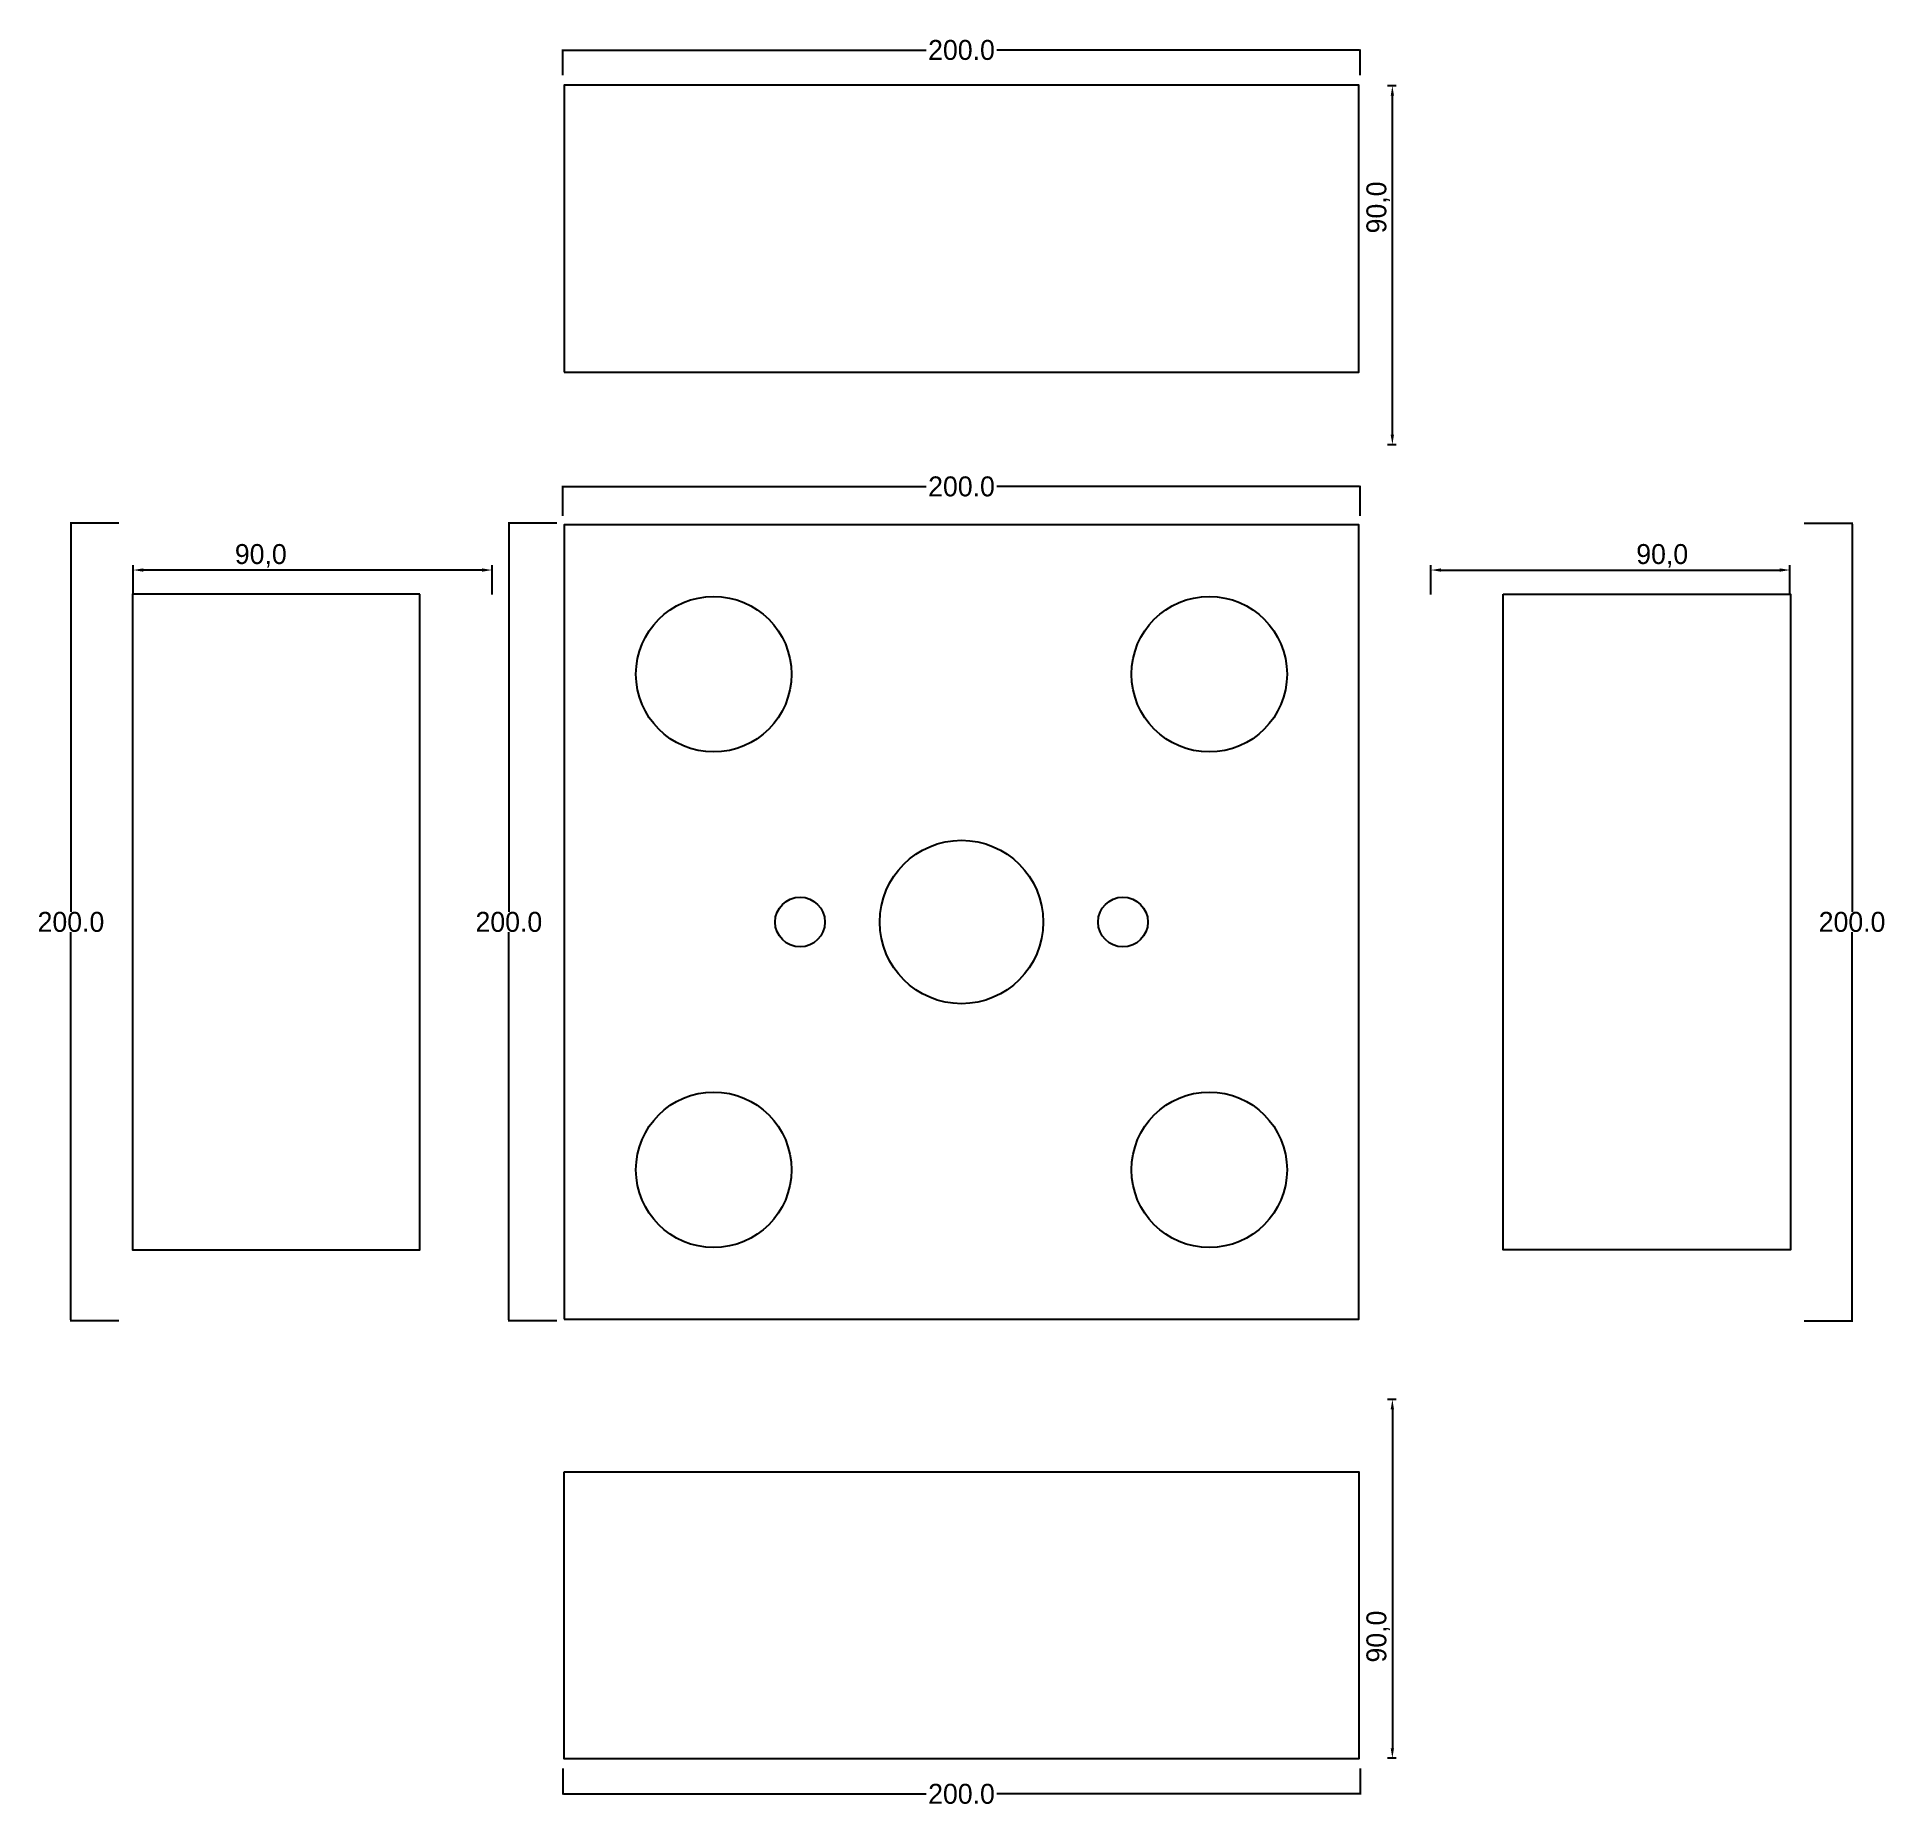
# Model space of a CAD drawing. Header units: millimetres. Extents: x 544 to 1008, y 143 to 587.
import ezdxf

# ---------------------------------------------------------------- set-up
doc = ezdxf.new("R2010")
doc.units = ezdxf.units.MM
for name, color, linetype in [('볼트 구멍', 7, 'Continuous'), ('치구', 7, 'Continuous'), ('치수', 7, 'Continuous')]:
    doc.layers.add(name, color=color, linetype=linetype)
doc.dimstyles.new('ISO-25', dxfattribs={"dimtxt": 2.5, "dimasz": 2.5, "dimexe": 1.25, "dimexo": 0.625, "dimtad": 1, "dimtxsty": 'Standard', "dimcen": 2.5, "dimadec": 0, "dimazin": 0, "dimtfac": 1, "dimtmove": 0, "dimatfit": 3, "dimfxl": 0, "dimarcsym": 0})
doc.dimstyles.get("Standard").update_dxf_attribs({"dimtxt": 7, "dimasz": 0.18, "dimexe": 0.18, "dimexo": 0.0625, "dimgap": 0.09, "dimtad": 0, "dimtih": 1, "dimtoh": 1, "dimdec": 1, "dimzin": 0, "dimdsep": 46, "dimtxsty": 'Standard', "dimcen": 0.09, "dimadec": 0, "dimazin": 0, "dimtfac": 1, "dimtdec": 1, "dimtofl": 0, "dimtmove": 0, "dimatfit": 3, "dimfxl": 0, "dimtolj": 1, "dimtzin": 0, "dimarcsym": 0})

# ---------------------------------------------------------------- blocks, each defined once
blk = doc.blocks.new('*D12')
at = {"layer": 'Defpoints', "color": 0, "linetype": 'Continuous'}
for p in [(876.24, 474.09), (676.24, 466.7), (876.24, 466.7)]:
    blk.add_point(p, dxfattribs=at)
at = {"layer": '치수', "color": 0, "linetype": 'Continuous', "lineweight": -2}
for p, q in [((676.24, 466.76), (676.24, 474.27)), ((676.42, 474.09), (767.4, 474.09)), ((876.06, 474.09), (785.08, 474.09)), ((876.24, 466.76), (876.24, 474.27))]:
    blk.add_line(p, q, dxfattribs=at)
at = {"layer": '치수', "color": 0, "linetype": 'Continuous'}
for points in [[(676.42, 474.12), (676.42, 474.06), (676.24, 474.09)], [(876.06, 474.12), (876.06, 474.06), (876.24, 474.09)]]:
    blk.add_solid(points, dxfattribs=at)
at = {"layer": '치수', "color": 0, "linetype": 'Continuous', "insert": (776.24, 474.09), "char_height": 5, "attachment_point": 5}
blk.add_mtext('\\A1;200.0', dxfattribs=at)
blk = doc.blocks.new('*D13')
at = {"layer": 'Defpoints', "color": 0, "linetype": 'Continuous'}
for p in [(876.24, 583.56), (676.24, 577.16), (876.24, 577.16)]:
    blk.add_point(p, dxfattribs=at)
at = {"layer": '치수', "color": 0, "linetype": 'Continuous', "lineweight": -2}
for p, q in [((676.24, 577.23), (676.24, 583.74)), ((676.42, 583.56), (767.4, 583.56)), ((876.06, 583.56), (785.08, 583.56)), ((876.24, 577.23), (876.24, 583.74))]:
    blk.add_line(p, q, dxfattribs=at)
at = {"layer": '치수', "color": 0, "linetype": 'Continuous'}
for points in [[(676.42, 583.59), (676.42, 583.53), (676.24, 583.56)], [(876.06, 583.59), (876.06, 583.53), (876.24, 583.56)]]:
    blk.add_solid(points, dxfattribs=at)
at = {"layer": '치수', "color": 0, "linetype": 'Continuous', "insert": (776.24, 583.56), "char_height": 5, "attachment_point": 5}
blk.add_mtext('\\A1;200.0', dxfattribs=at)
blk = doc.blocks.new('*D14')
at = {"layer": 'Defpoints', "color": 0, "linetype": 'Continuous'}
for p in [(676.24, 152.58), (876.24, 152.58), (876.24, 146.18)]:
    blk.add_point(p, dxfattribs=at)
at = {"layer": '치수', "color": 0, "linetype": 'Continuous', "lineweight": -2}
for p, q in [((676.24, 152.52), (676.24, 146)), ((876.24, 152.52), (876.24, 146)), ((676.42, 146.18), (767.4, 146.18)), ((876.06, 146.18), (785.08, 146.18))]:
    blk.add_line(p, q, dxfattribs=at)
at = {"layer": '치수', "color": 0, "linetype": 'Continuous'}
for points in [[(676.42, 146.21), (676.42, 146.15), (676.24, 146.18)], [(876.06, 146.21), (876.06, 146.15), (876.24, 146.18)]]:
    blk.add_solid(points, dxfattribs=at)
at = {"layer": '치수', "color": 0, "linetype": 'Continuous', "insert": (776.24, 146.18), "char_height": 5, "attachment_point": 5}
blk.add_mtext('\\A1;200.0', dxfattribs=at)
blk = doc.blocks.new('*D15')
at = {"layer": 'Defpoints', "color": 0, "linetype": 'Continuous'}
for p in [(564.94, 464.87), (552.87, 264.87), (564.94, 264.87)]:
    blk.add_point(p, dxfattribs=at)
at = {"layer": '치수', "color": 0, "linetype": 'Continuous', "lineweight": -2}
for p, q in [((564.88, 464.87), (552.69, 464.87)), ((552.87, 464.69), (552.87, 367.46)), ((552.87, 265.05), (552.87, 362.28)), ((564.88, 264.87), (552.69, 264.87))]:
    blk.add_line(p, q, dxfattribs=at)
at = {"layer": '치수', "color": 0, "linetype": 'Continuous'}
for points in [[(552.84, 464.69), (552.9, 464.69), (552.87, 464.87)], [(552.84, 265.05), (552.9, 265.05), (552.87, 264.87)]]:
    blk.add_solid(points, dxfattribs=at)
at = {"layer": '치수', "color": 0, "linetype": 'Continuous', "insert": (552.87, 364.87), "char_height": 5, "attachment_point": 5}
blk.add_mtext('\\A1;200.0', dxfattribs=at)
blk = doc.blocks.new('*D16')
at = {"layer": 'Defpoints', "color": 0, "linetype": 'Continuous'}
for p in [(674.78, 464.87), (662.71, 264.87), (674.78, 264.87)]:
    blk.add_point(p, dxfattribs=at)
at = {"layer": '치수', "color": 0, "linetype": 'Continuous', "lineweight": -2}
for p, q in [((674.72, 464.87), (662.53, 464.87)), ((662.71, 464.69), (662.71, 367.46)), ((662.71, 265.05), (662.71, 362.28)), ((674.72, 264.87), (662.53, 264.87))]:
    blk.add_line(p, q, dxfattribs=at)
at = {"layer": '치수', "color": 0, "linetype": 'Continuous'}
for points in [[(662.68, 464.69), (662.74, 464.69), (662.71, 464.87)], [(662.68, 265.05), (662.74, 265.05), (662.71, 264.87)]]:
    blk.add_solid(points, dxfattribs=at)
at = {"layer": '치수', "color": 0, "linetype": 'Continuous', "insert": (662.71, 364.87), "char_height": 5, "attachment_point": 5}
blk.add_mtext('\\A1;200.0', dxfattribs=at)
blk = doc.blocks.new('*D17')
at = {"layer": 'Defpoints', "color": 0}
for p in [(568.49, 453.15), (568.49, 446.37), (658.49, 446.37)]:
    blk.add_point(p, dxfattribs=at)
at = {"layer": '치수', "color": 0, "lineweight": -2}
for p, q in [((568.49, 447), (568.49, 454.4)), ((655.99, 453.15), (570.99, 453.15)), ((658.49, 447), (658.49, 454.4))]:
    blk.add_line(p, q, dxfattribs=at)
at = {"layer": '치수', "color": 0}
for points in [[(570.99, 453.56), (570.99, 452.73), (568.49, 453.15)], [(655.99, 453.56), (655.99, 452.73), (658.49, 453.15)]]:
    blk.add_solid(points, dxfattribs=at)
at = {"layer": '치수', "color": 0, "insert": (600.49, 456.69), "char_height": 5, "attachment_point": 5}
blk.add_mtext('90,0', dxfattribs=at)
blk = doc.blocks.new('*D18')
at = {"layer": 'Defpoints', "color": 0, "linetype": 'Continuous'}
for p in [(987.54, 464.87), (987.54, 264.87), (999.61, 264.87)]:
    blk.add_point(p, dxfattribs=at)
at = {"layer": '치수', "color": 0, "linetype": 'Continuous', "lineweight": -2}
for p, q in [((987.6, 464.87), (999.79, 464.87)), ((999.61, 464.69), (999.61, 367.46)), ((999.61, 265.05), (999.61, 362.28)), ((987.6, 264.87), (999.79, 264.87))]:
    blk.add_line(p, q, dxfattribs=at)
at = {"layer": '치수', "color": 0, "linetype": 'Continuous'}
for points in [[(999.58, 464.69), (999.64, 464.69), (999.61, 464.87)], [(999.58, 265.05), (999.64, 265.05), (999.61, 264.87)]]:
    blk.add_solid(points, dxfattribs=at)
at = {"layer": '치수', "color": 0, "linetype": 'Continuous', "insert": (999.61, 364.87), "char_height": 5, "attachment_point": 5}
blk.add_mtext('\\A1;200.0', dxfattribs=at)
blk = doc.blocks.new('*D19')
at = {"layer": 'Defpoints', "color": 0}
for p in [(885.92, 245.15), (884.31, 155.15), (885.92, 155.15)]:
    blk.add_point(p, dxfattribs=at)
at = {"layer": '치수', "color": 0, "lineweight": -2}
for p, q in [((885.29, 245.15), (883.06, 245.15)), ((884.31, 242.65), (884.31, 157.65)), ((885.29, 155.15), (883.06, 155.15))]:
    blk.add_line(p, q, dxfattribs=at)
at = {"layer": '치수', "color": 0}
for points in [[(883.89, 242.65), (884.72, 242.65), (884.31, 245.15)], [(883.89, 157.65), (884.72, 157.65), (884.31, 155.15)]]:
    blk.add_solid(points, dxfattribs=at)
at = {"layer": '치수', "color": 0, "insert": (880.76, 185.65), "char_height": 5, "attachment_point": 5, "rotation": 90}
blk.add_mtext('90,0', dxfattribs=at)
blk = doc.blocks.new('*D20')
at = {"layer": 'Defpoints', "color": 0}
for p in [(983.99, 453.15), (893.99, 446.37), (983.99, 446.37)]:
    blk.add_point(p, dxfattribs=at)
at = {"layer": '치수', "color": 0, "lineweight": -2}
for p, q in [((893.99, 447), (893.99, 454.4)), ((896.49, 453.15), (981.49, 453.15)), ((983.99, 447), (983.99, 454.4))]:
    blk.add_line(p, q, dxfattribs=at)
at = {"layer": '치수', "color": 0}
for points in [[(896.49, 453.56), (896.49, 452.73), (893.99, 453.15)], [(981.49, 453.56), (981.49, 452.73), (983.99, 453.15)]]:
    blk.add_solid(points, dxfattribs=at)
at = {"layer": '치수', "color": 0, "insert": (951.99, 456.69), "char_height": 5, "attachment_point": 5}
blk.add_mtext('90,0', dxfattribs=at)
blk = doc.blocks.new('*D21')
at = {"layer": 'Defpoints', "color": 0}
for p in [(884.31, 574.59), (885.92, 574.59), (885.92, 484.59)]:
    blk.add_point(p, dxfattribs=at)
at = {"layer": '치수', "color": 0, "lineweight": -2}
for p, q in [((885.29, 574.59), (883.06, 574.59)), ((884.31, 487.09), (884.31, 572.09)), ((885.29, 484.59), (883.06, 484.59))]:
    blk.add_line(p, q, dxfattribs=at)
at = {"layer": '치수', "color": 0}
for points in [[(883.89, 572.09), (884.72, 572.09), (884.31, 574.59)], [(883.89, 487.09), (884.72, 487.09), (884.31, 484.59)]]:
    blk.add_solid(points, dxfattribs=at)
at = {"layer": '치수', "color": 0, "insert": (880.76, 544.09), "char_height": 5, "attachment_point": 5, "rotation": 90}
blk.add_mtext('90,0', dxfattribs=at)

msp = doc.modelspace()

# ---------------------------------------------------------------- linework, layer by layer
at = {"layer": '볼트 구멍', "color": 3}
for centre, radius in [((776.24, 364.87), 20.5), ((735.74, 364.87), 6.25), ((816.74, 364.87), 6.25)]:
    msp.add_circle(centre, radius, dxfattribs=at)
at = {"layer": '치구'}
for points in [[(676.59, 502.74), (875.89, 502.74), (875.89, 574.74), (676.59, 574.74)], [(676.59, 265.22), (875.89, 265.22), (875.89, 464.52), (676.59, 464.52)], [(640.34, 447.12), (568.34, 447.12), (568.34, 282.62), (640.34, 282.62)], [(912.14, 447.12), (984.14, 447.12), (984.14, 282.62), (912.14, 282.62)], [(676.59, 227), (875.89, 227), (875.89, 155), (676.59, 155)]]:
    msp.add_lwpolyline(points, close=True, dxfattribs=at)
for centre in [(714.09, 427.02), (838.39, 427.02), (714.09, 302.72), (838.39, 302.72)]:
    msp.add_circle(centre, 19.5, dxfattribs=at)

# ---------------------------------------------------------------- dimensions: what is measured, and where the dimension line sits
at = {"layer": '치수', "color": 4, "linetype": 'Continuous'}
for base, p1, p2, picture, middle in [((876.24, 583.56), (676.24, 577.16), (876.24, 577.16), '*D13', (776.24, 583.56)), ((876.24, 146.18), (676.24, 152.58), (876.24, 152.58), '*D14', (776.24, 146.18))]:
    dim = msp.add_linear_dim(base=base, p1=p1, p2=p2, dimstyle='Standard', override={"dimtxt": 5}, dxfattribs=at)
    dim.commit()
    dim.dimension.update_dxf_attribs({"geometry": picture, "text_midpoint": middle, "dimtype": 160})
at = {"layer": '치수', "color": 4}
for base, p1, p2, angle, picture, middle in [((884.31, 574.59), (885.92, 484.59), (885.92, 574.59), 90, '*D21', (884.31, 544.09)), ((568.49, 453.15), (658.49, 446.37), (568.49, 446.37), 180, '*D17', (600.49, 453.15)), ((884.31, 155.15), (885.92, 245.15), (885.92, 155.15), 270, '*D19', (884.31, 185.65))]:
    dim = msp.add_linear_dim(base=base, p1=p1, p2=p2, angle=angle, dimstyle='ISO-25', override={"dimtxt": 5, "dimdec": 1, "dimzin": 0, "dimtdec": 1}, dxfattribs=at)
    dim.commit()
    dim.dimension.update_dxf_attribs({"geometry": picture, "text_midpoint": middle, "dimtype": 160})
at = {"layer": '치수', "color": 4, "linetype": 'Continuous'}
dim = msp.add_linear_dim(base=(876.24, 474.09), p1=(676.24, 466.7), p2=(876.24, 466.7), dimstyle='Standard', override={"dimtxt": 5}, dxfattribs=at)
dim.commit()
dim.dimension.update_dxf_attribs({"geometry": '*D12', "text_midpoint": (776.24, 474.09)})
for base, p1, p2, picture, middle in [((552.87, 264.87), (564.94, 464.87), (564.94, 264.87), '*D15', (552.87, 364.87)), ((662.71, 264.87), (674.78, 464.87), (674.78, 264.87), '*D16', (662.71, 364.87)), ((999.61, 264.87), (987.54, 464.87), (987.54, 264.87), '*D18', (999.61, 364.87))]:
    dim = msp.add_linear_dim(base=base, p1=p1, p2=p2, angle=90, dimstyle='Standard', override={"dimtxt": 5}, dxfattribs=at)
    dim.commit()
    dim.dimension.update_dxf_attribs({"geometry": picture, "text_midpoint": middle})
at = {"layer": '치수', "color": 4}
dim = msp.add_linear_dim(base=(983.99, 453.15), p1=(893.99, 446.37), p2=(983.99, 446.37), dimstyle='ISO-25', override={"dimtxt": 5, "dimdec": 1, "dimzin": 0, "dimtdec": 1}, dxfattribs=at)
dim.commit()
dim.dimension.update_dxf_attribs({"geometry": '*D20', "text_midpoint": (951.99, 453.15), "dimtype": 160})

doc.saveas('drawing.dxf')
